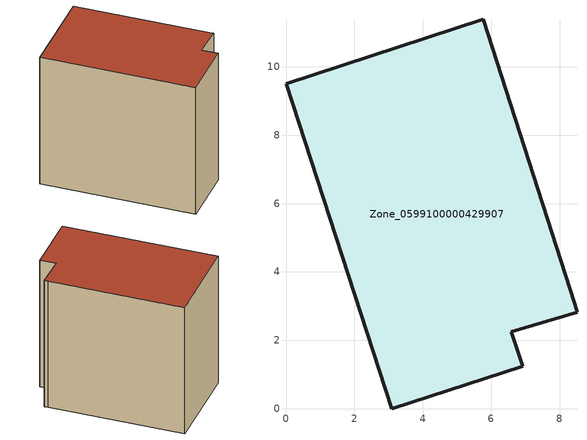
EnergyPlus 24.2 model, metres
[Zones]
Zone_0599100000429907
 floor ground (C_G): 8.51,2.82 6.59,2.24 6.92,1.25 3.09,0 0,9.5 5.77,11.39 8.45,3.07 z2.84
 wall outside (C_F): 3.09,0 6.92,1.25 6.59,2.24 8.51,2.82 8.45,3.07 5.77,11.39 0,9.5 3.09,0 z2.84:11.91
 roof outside (C_R): 6.59,2.24 8.51,2.82 8.45,3.07 5.77,11.39 0,9.5 3.09,0 6.92,1.25 z11.91
[BUILDING]
Pand.0599100000429907: North Axis=0; Terrain=City; Loads Convergence Tolerance Value=0.04; Temperature Convergence Tolerance Value=0.4; Solar Distribution=FullExterior; Maximum Number of Warmup Days=25; Minimum Number of Warmup Days=1
[Site:Location]
Rotterdam.The.Hague.AP_ZH_NLD Design_Conditions: Latitude=51.96; Longitude=4.45; Time Zone=1; Elevation=-4.5
[SITE:GROUNDTEMPERATURE:BUILDINGSURFACE]
18, 18, 18, 18, 18, 18, 18, 18, 18, 18, 18, 18
[MATERIAL] Thermal Absorptance=0.9; Solar Absorptance=0.7; Visible Absorptance=0.7
Name | Roughness | Thickness | Conductivity | Density | Specific Heat
G.TC.2006-2014 | MediumSmooth | 0.15 | 0.06 | 540 | 1210
F.TC.2006-2014 | Rough | 0.3 | 0.12 | 1920 | 840
R.TC.2006-2014 | MediumRough | 0.2 | 0.08 | 1500 | 1000
[CONSTRUCTION]
C_G: G.TC.2006-2014
C_F: F.TC.2006-2014
C_R: R.TC.2006-2014
[ZONE]
Zone_0599100000429907: Type=1; Multiplier=1; Ceiling Height=Autocalculate; Volume=Autocalculate; Floor Area=autocalculate; Part of Total Floor Area=Yes
[ZONEINFILTRATION:DESIGNFLOWRATE]
Infil_Zone_0599100000429907: Zone or ZoneList or Space or SpaceList=Zone_0599100000429907; Schedule=AlwaysOn; Design Flow Rate Calculation Method=Flow/Area; Flow Rate per Floor Area=0.0015; Constant Term Coefficient=1; Temperature Term Coefficient=0; Velocity Term Coefficient=0; Velocity Squared Term Coefficient=0
[HVACTEMPLATE:ZONE:IDEALLOADSAIRSYSTEM]
Zone_0599100000429907: Maximum Heating Supply Air Temperature=50; Minimum Cooling Supply Air Temperature=13; Maximum Heating Supply Air Humidity Ratio=0.0156; Minimum Cooling Supply Air Humidity Ratio=0.0077; Heating Limit=NoLimit; Cooling Limit=NoLimit; Dehumidification Control Type=ConstantSensibleHeatRatio; Cooling Sensible Heat Ratio=0.7; Dehumidification Setpoint=60; Humidification Control Type=None; Humidification Setpoint=30; Outdoor Air Method=None; Outdoor Air Flow Rate per Person=0.00944; Outdoor Air Flow Rate per Zone Floor Area=0; Outdoor Air Flow Rate per Zone=0; Demand Controlled Ventilation Type=None; Outdoor Air Economizer Type=NoEconomizer; Heat Recovery Type=None; Sensible Heat Recovery Effectiveness=0.7; Latent Heat Recovery Effectiveness=0.65
[ZONECONTROL:THERMOSTAT]
ThermostatControl_Zone_0599100000429907: Zone or ZoneList=Zone_0599100000429907; Control Type Schedule=DualSetpointControlType; Control 1=Thermostat_Zone_0599100000429907; Temperature Difference Between Cutout And Setpoint=0
[THERMOSTATSETPOINT:DUALSETPOINT]
Thermostat_Zone_0599100000429907: Heating Setpoint Temperature Schedule=HeatingSetpoint_Zone_0599100000429907; Cooling Setpoint Temperature Schedule=CoolingSetpoint_Zone_0599100000429907
[SCHEDULE:COMPACT]
HeatingSetpoint_Zone_0599100000429907: Through: 12/31, For: AllDays, Until: 24:00, 21
CoolingSetpoint_Zone_0599100000429907: Through: 12/31, For: AllDays, Until: 24:00, 24
DualSetpointControlType: Through: 12/31, For: AllDays, Until: 24:00, 4
AlwaysOn: Through: 12/31, For: AllDays, Until: 24:00, 1
